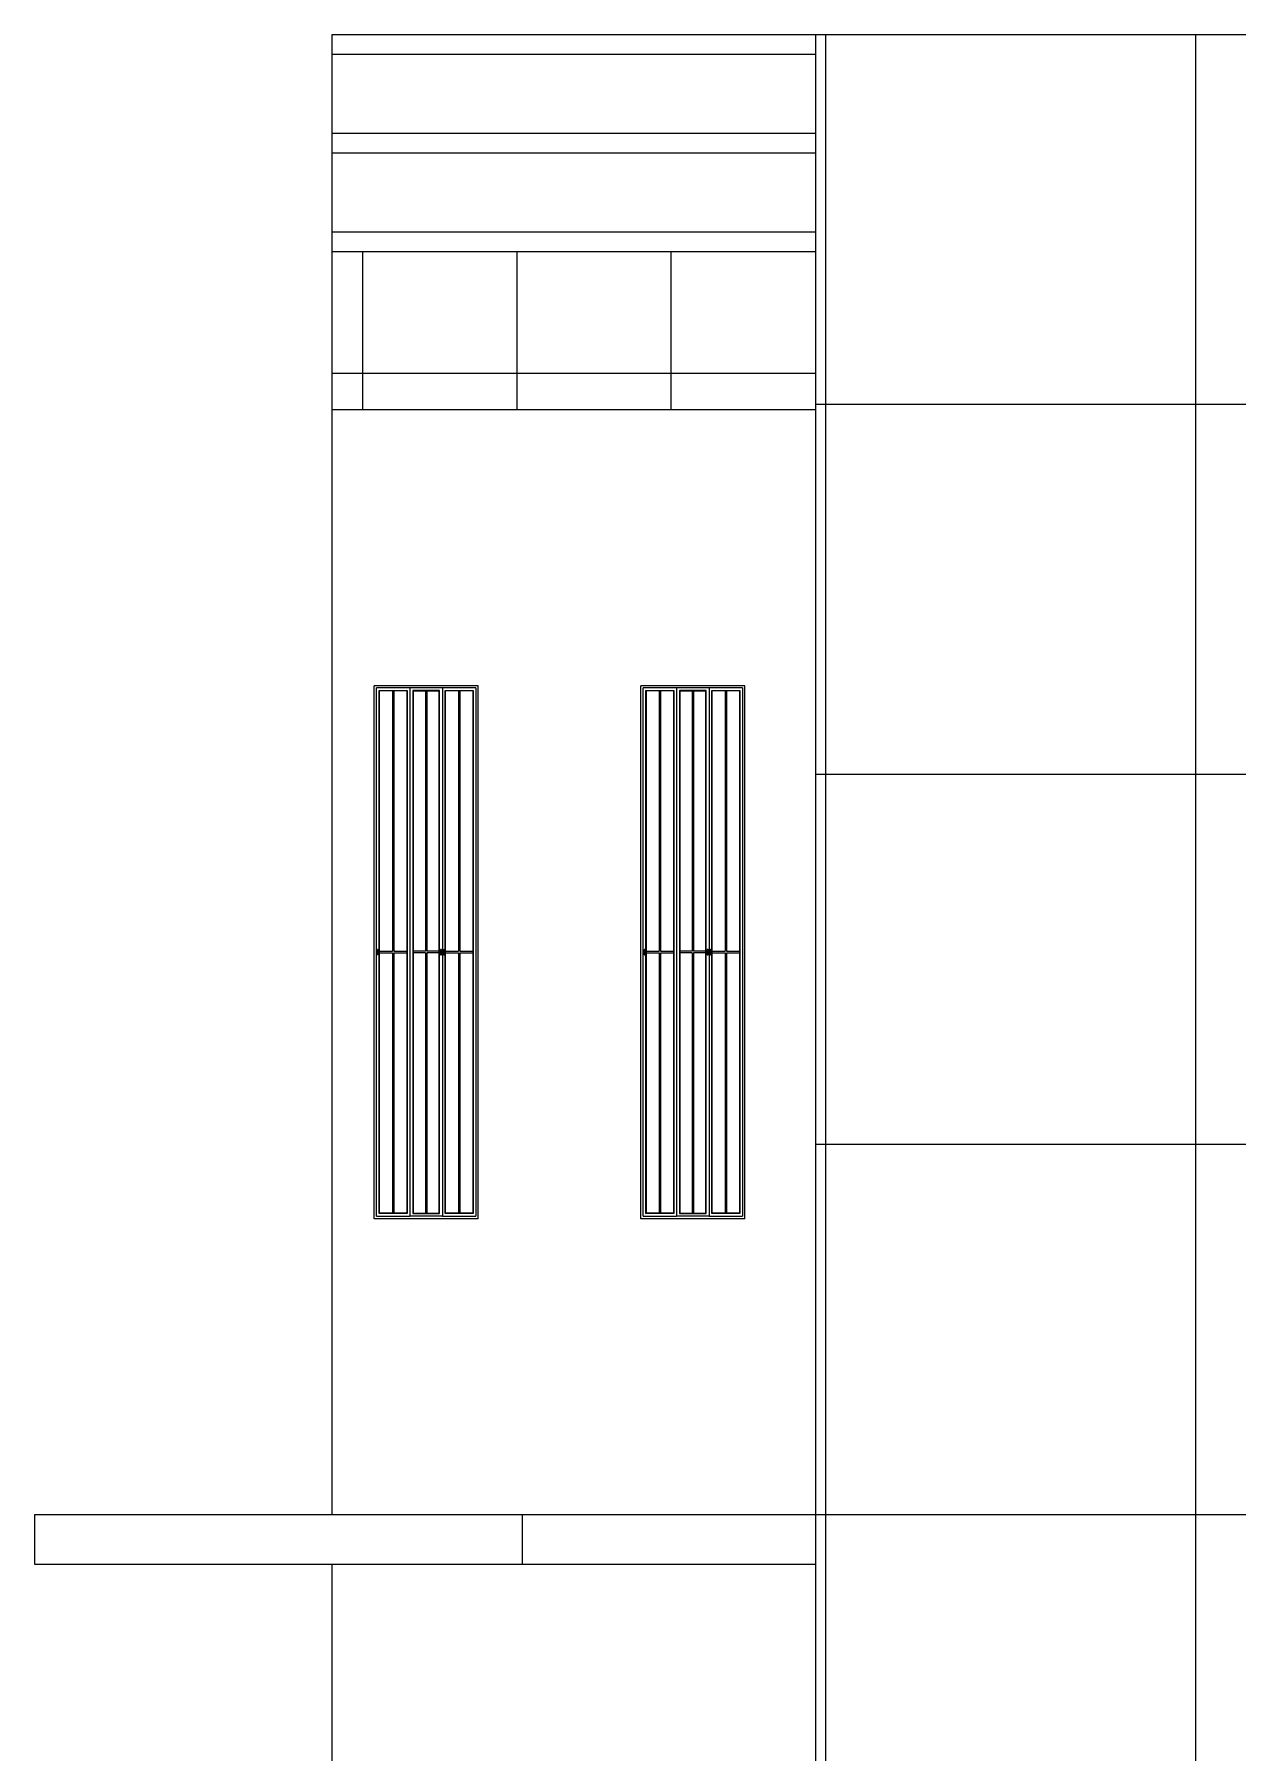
# Model space of a CAD drawing. Header units: inches. Extents: x -5142662 to -4941318, y -3361958 to -3160563.
# Drawn here: x -5004642.6 to -5004520.7, y -3262936.6 to -3262762.5 of the extents above; entities that cross this region are included whole.
import ezdxf

# ---------------------------------------------------------------- set-up
doc = ezdxf.new("R2010")
doc.units = ezdxf.units.IN
doc.header["$LTSCALE"] = 2
doc.header["$MEASUREMENT"] = 0
doc.linetypes.add('ACAD_ISO02W100', pattern=[15, 12, -3])
doc.layers.get('0').update_dxf_attribs({"linetype": 'CONTINUOUS'})
doc.layers.add('HATCH', color=60, linetype='ACAD_ISO02W100', lineweight=13)
doc.layers.add('window', color=4, linetype='CONTINUOUS', lineweight=13)

msp = doc.modelspace()

# ---------------------------------------------------------------- hatches: boundary and pattern name
at = {"layer": 'HATCH', "transparency": 33554661}
h = msp.add_hatch(dxfattribs=at)
h.set_pattern_fill('ANSI37', color=256, scale=300, angle=45)
h.paths.add_polyline_path([(-5004563.47, -3263136.52), (-5004279.23, -3263136.52), (-5004279.23, -3262805.52), (-5004249.23, -3262805.52), (-5004249.23, -3262800.52), (-5004279.23, -3262800.52), (-5004279.23, -3262762.52), (-5004563.47, -3262762.52), (-5004563.47, -3262800.52)])
h = msp.add_hatch(dxfattribs=at)
h.set_pattern_fill('ANSI37', color=256, scale=125, angle=45)
h.paths.add_polyline_path([(-5004612.48, -3262784.52), (-5004612.48, -3262800.52), (-5004563.47, -3262800.52), (-5004563.47, -3262784.52)])

# ---------------------------------------------------------------- linework, layer by layer
at = {"ltscale": 0.5}
for p, q in [((-5004612.48, -3262762.52), (-5004279.23, -3262762.52)), ((-5004612.48, -3262800.52), (-5004612.48, -3262762.52)), ((-5004563.47, -3262800.52), (-5004563.47, -3262762.52)), ((-5004612.48, -3262764.52), (-5004563.47, -3262764.52)), ((-5004612.48, -3262772.52), (-5004563.47, -3262772.52)), ((-5004612.48, -3262774.52), (-5004563.47, -3262774.52)), ((-5004612.48, -3262782.52), (-5004563.47, -3262782.52)), ((-5004612.48, -3262784.52), (-5004563.47, -3262784.52)), ((-5004612.48, -3262800.52), (-5004563.47, -3262800.52)), ((-5004612.48, -3262912.52), (-5004612.48, -3262800.52)), ((-5004563.47, -3263136.52), (-5004563.47, -3262800.52)), ((-5004563.47, -3262912.52), (-5004642.64, -3262912.52)), ((-5004642.64, -3262912.52), (-5004642.64, -3262917.52)), ((-5004593.18, -3262917.52), (-5004593.18, -3262912.52)), ((-5004642.64, -3262917.52), (-5004563.47, -3262917.52)), ((-5004612.48, -3263024.52), (-5004612.48, -3262917.52))]:
    msp.add_line(p, q, dxfattribs=at)
at = {"layer": 'window'}
for p, q in [((-5004608.21, -3262882.52), (-5004608.21, -3262828.52)), ((-5004597.68, -3262828.52), (-5004608.21, -3262828.52)), ((-5004607.99, -3262882.26), (-5004607.99, -3262828.72)), ((-5004597.91, -3262828.72), (-5004607.99, -3262828.72)), ((-5004607.7, -3262881.99), (-5004607.7, -3262828.99)), ((-5004607.7, -3262828.99), (-5004604.88, -3262828.99)), ((-5004607.66, -3262829.02), (-5004607.7, -3262828.99)), ((-5004607.66, -3262881.96), (-5004607.66, -3262829.02)), ((-5004604.91, -3262829.02), (-5004607.66, -3262829.02)), ((-5004606.36, -3262829.02), (-5004606.36, -3262855.42)), ((-5004606.21, -3262829.02), (-5004606.21, -3262855.42)), ((-5004604.91, -3262829.02), (-5004604.88, -3262828.99)), ((-5004604.91, -3262829.02), (-5004604.91, -3262881.96)), ((-5004604.88, -3262828.99), (-5004604.88, -3262881.99)), ((-5004604.59, -3262828.72), (-5004604.59, -3262882.26)), ((-5004601.59, -3262828.99), (-5004604.3, -3262828.99)), ((-5004604.3, -3262828.99), (-5004604.3, -3262881.99)), ((-5004604.26, -3262829.02), (-5004604.3, -3262828.99)), ((-5004604.26, -3262829.02), (-5004604.26, -3262881.96)), ((-5004604.26, -3262829.02), (-5004601.63, -3262829.02)), ((-5004603.02, -3262829.02), (-5004603.02, -3262855.42)), ((-5004602.87, -3262829.02), (-5004602.87, -3262855.42)), ((-5004601.63, -3262829.02), (-5004601.59, -3262828.99)), ((-5004601.63, -3262881.96), (-5004601.63, -3262829.02)), ((-5004601.59, -3262881.99), (-5004601.59, -3262828.99)), ((-5004601.3, -3262828.72), (-5004601.3, -3262882.26)), ((-5004601.01, -3262881.99), (-5004601.01, -3262828.99)), ((-5004601.01, -3262828.99), (-5004598.2, -3262828.99)), ((-5004600.98, -3262829.02), (-5004601.01, -3262828.99)), ((-5004600.98, -3262881.96), (-5004600.98, -3262829.02)), ((-5004598.23, -3262829.02), (-5004600.98, -3262829.02)), ((-5004599.68, -3262829.02), (-5004599.68, -3262855.42)), ((-5004599.53, -3262829.02), (-5004599.53, -3262855.42)), ((-5004598.23, -3262829.02), (-5004598.2, -3262828.99)), ((-5004598.23, -3262829.02), (-5004598.23, -3262881.96)), ((-5004598.2, -3262828.99), (-5004598.2, -3262881.99)), ((-5004597.91, -3262828.72), (-5004597.91, -3262882.26)), ((-5004597.68, -3262882.52), (-5004597.68, -3262828.52)), ((-5004581.19, -3262882.52), (-5004581.19, -3262828.52)), ((-5004570.67, -3262828.52), (-5004581.19, -3262828.52)), ((-5004580.97, -3262882.26), (-5004580.97, -3262828.72)), ((-5004570.89, -3262828.72), (-5004580.97, -3262828.72)), ((-5004580.68, -3262881.99), (-5004580.68, -3262828.99)), ((-5004580.68, -3262828.99), (-5004577.86, -3262828.99)), ((-5004580.64, -3262829.02), (-5004580.68, -3262828.99)), ((-5004580.64, -3262881.96), (-5004580.64, -3262829.02)), ((-5004577.9, -3262829.02), (-5004580.64, -3262829.02)), ((-5004579.34, -3262829.02), (-5004579.34, -3262855.42)), ((-5004579.2, -3262829.02), (-5004579.2, -3262855.42)), ((-5004577.9, -3262829.02), (-5004577.86, -3262828.99)), ((-5004577.9, -3262829.02), (-5004577.9, -3262881.96)), ((-5004577.86, -3262828.99), (-5004577.86, -3262881.99)), ((-5004577.57, -3262828.72), (-5004577.57, -3262882.26)), ((-5004574.58, -3262828.99), (-5004577.28, -3262828.99)), ((-5004577.28, -3262828.99), (-5004577.28, -3262881.99)), ((-5004577.24, -3262829.02), (-5004577.28, -3262828.99)), ((-5004577.24, -3262829.02), (-5004577.24, -3262881.96)), ((-5004577.24, -3262829.02), (-5004574.61, -3262829.02)), ((-5004576, -3262829.02), (-5004576, -3262855.42)), ((-5004575.86, -3262829.02), (-5004575.86, -3262855.42)), ((-5004574.61, -3262829.02), (-5004574.58, -3262828.99)), ((-5004574.61, -3262881.96), (-5004574.61, -3262829.02)), ((-5004574.58, -3262881.99), (-5004574.58, -3262828.99)), ((-5004574.29, -3262828.72), (-5004574.29, -3262882.26)), ((-5004574, -3262881.99), (-5004574, -3262828.99)), ((-5004574, -3262828.99), (-5004571.18, -3262828.99)), ((-5004573.96, -3262829.02), (-5004574, -3262828.99)), ((-5004573.96, -3262881.96), (-5004573.96, -3262829.02)), ((-5004571.22, -3262829.02), (-5004573.96, -3262829.02)), ((-5004572.66, -3262829.02), (-5004572.66, -3262855.42)), ((-5004572.52, -3262829.02), (-5004572.52, -3262855.42)), ((-5004571.22, -3262829.02), (-5004571.18, -3262828.99)), ((-5004571.22, -3262829.02), (-5004571.22, -3262881.96)), ((-5004571.18, -3262828.99), (-5004571.18, -3262881.99)), ((-5004570.89, -3262828.72), (-5004570.89, -3262882.26)), ((-5004570.67, -3262882.52), (-5004570.67, -3262828.52)), ((-5004607.88, -3262855.25), (-5004607.87, -3262855.24)), ((-5004607.88, -3262855.25), (-5004607.88, -3262855.25)), ((-5004607.88, -3262855.26), (-5004607.88, -3262855.25)), ((-5004607.88, -3262855.26), (-5004607.88, -3262855.25)), ((-5004607.88, -3262855.76), (-5004607.88, -3262855.26)), ((-5004607.88, -3262855.76), (-5004607.88, -3262855.76)), ((-5004607.88, -3262855.77), (-5004607.88, -3262855.76)), ((-5004607.88, -3262855.77), (-5004607.87, -3262855.77)), ((-5004607.86, -3262855.23), (-5004607.87, -3262855.24)), ((-5004607.87, -3262855.24), (-5004607.87, -3262855.24)), ((-5004607.87, -3262855.24), (-5004607.87, -3262855.24)), ((-5004607.86, -3262855.36), (-5004607.87, -3262855.36)), ((-5004607.87, -3262855.36), (-5004607.87, -3262855.62)), ((-5004607.86, -3262855.62), (-5004607.87, -3262855.62)), ((-5004607.87, -3262855.77), (-5004607.87, -3262855.78)), ((-5004607.86, -3262855.79), (-5004607.87, -3262855.78)), ((-5004607.87, -3262855.78), (-5004607.87, -3262855.78)), ((-5004607.85, -3262855.23), (-5004607.86, -3262855.23)), ((-5004607.86, -3262855.23), (-5004607.86, -3262855.23)), ((-5004607.86, -3262855.35), (-5004607.86, -3262855.36)), ((-5004607.86, -3262855.35), (-5004607.86, -3262855.35)), ((-5004607.86, -3262855.35), (-5004607.86, -3262855.35)), ((-5004607.85, -3262855.35), (-5004607.86, -3262855.35)), ((-5004607.86, -3262855.36), (-5004607.86, -3262855.36)), ((-5004607.86, -3262855.63), (-5004607.86, -3262855.62)), ((-5004607.86, -3262855.62), (-5004607.86, -3262855.62)), ((-5004607.85, -3262855.63), (-5004607.86, -3262855.63)), ((-5004607.86, -3262855.63), (-5004607.86, -3262855.63)), ((-5004607.86, -3262855.63), (-5004607.86, -3262855.63)), ((-5004607.86, -3262855.79), (-5004607.86, -3262855.79)), ((-5004607.86, -3262855.79), (-5004607.85, -3262855.79)), ((-5004607.84, -3262855.23), (-5004607.85, -3262855.23)), ((-5004607.85, -3262855.34), (-5004607.85, -3262855.35)), ((-5004607.84, -3262855.34), (-5004607.85, -3262855.34)), ((-5004607.85, -3262855.35), (-5004607.85, -3262855.35)), ((-5004607.85, -3262855.64), (-5004607.85, -3262855.63)), ((-5004607.84, -3262855.64), (-5004607.85, -3262855.64)), ((-5004607.85, -3262855.64), (-5004607.85, -3262855.64)), ((-5004607.84, -3262855.79), (-5004607.85, -3262855.79)), ((-5004607.84, -3262855.23), (-5004607.84, -3262855.23)), ((-5004607.83, -3262855.23), (-5004607.84, -3262855.23)), ((-5004607.84, -3262855.34), (-5004607.84, -3262855.34)), ((-5004607.83, -3262855.34), (-5004607.84, -3262855.34)), ((-5004607.83, -3262855.64), (-5004607.84, -3262855.64)), ((-5004607.84, -3262855.64), (-5004607.84, -3262855.64)), ((-5004607.84, -3262855.79), (-5004607.84, -3262855.79)), ((-5004607.84, -3262855.79), (-5004607.83, -3262855.79)), ((-5004607.83, -3262855.23), (-5004607.83, -3262855.23)), ((-5004607.83, -3262855.23), (-5004607.82, -3262855.23)), ((-5004607.83, -3262855.34), (-5004607.83, -3262855.34)), ((-5004607.83, -3262855.35), (-5004607.83, -3262855.34)), ((-5004607.82, -3262855.35), (-5004607.83, -3262855.35)), ((-5004607.82, -3262855.63), (-5004607.83, -3262855.64)), ((-5004607.83, -3262855.64), (-5004607.83, -3262855.64)), ((-5004607.83, -3262855.64), (-5004607.83, -3262855.64)), ((-5004607.82, -3262855.79), (-5004607.83, -3262855.79)), ((-5004607.83, -3262855.79), (-5004607.83, -3262855.79)), ((-5004607.82, -3262855.23), (-5004607.81, -3262855.23)), ((-5004607.82, -3262855.35), (-5004607.82, -3262855.35)), ((-5004607.82, -3262855.35), (-5004607.82, -3262855.35)), ((-5004607.81, -3262855.35), (-5004607.82, -3262855.35)), ((-5004607.81, -3262855.63), (-5004607.82, -3262855.63)), ((-5004607.82, -3262855.63), (-5004607.82, -3262855.63)), ((-5004607.82, -3262855.63), (-5004607.82, -3262855.63)), ((-5004607.81, -3262855.79), (-5004607.82, -3262855.79)), ((-5004607.81, -3262855.23), (-5004607.81, -3262855.24)), ((-5004607.81, -3262855.24), (-5004607.81, -3262855.24)), ((-5004607.8, -3262855.24), (-5004607.81, -3262855.24)), ((-5004607.81, -3262855.36), (-5004607.81, -3262855.35)), ((-5004607.81, -3262855.62), (-5004607.81, -3262855.36)), ((-5004607.81, -3262855.36), (-5004607.81, -3262855.36)), ((-5004607.81, -3262855.36), (-5004607.81, -3262855.36)), ((-5004607.81, -3262855.62), (-5004607.81, -3262855.62)), ((-5004607.81, -3262855.62), (-5004607.81, -3262855.62)), ((-5004607.81, -3262855.62), (-5004607.81, -3262855.63)), ((-5004607.81, -3262855.78), (-5004607.8, -3262855.77)), ((-5004607.81, -3262855.78), (-5004607.81, -3262855.78)), ((-5004607.81, -3262855.79), (-5004607.81, -3262855.78)), ((-5004607.8, -3262855.25), (-5004607.8, -3262855.24)), ((-5004607.8, -3262855.25), (-5004607.8, -3262855.26)), ((-5004607.8, -3262855.25), (-5004607.8, -3262855.25)), ((-5004607.8, -3262855.26), (-5004607.8, -3262855.76)), ((-5004607.8, -3262855.76), (-5004607.8, -3262855.77)), ((-5004607.8, -3262855.76), (-5004607.8, -3262855.76)), ((-5004607.8, -3262855.76), (-5004607.8, -3262855.77)), ((-5004607.8, -3262855.77), (-5004607.8, -3262855.77)), ((-5004607.66, -3262855.42), (-5004606.36, -3262855.42)), ((-5004607.66, -3262855.56), (-5004606.36, -3262855.56)), ((-5004606.36, -3262855.56), (-5004606.36, -3262881.96)), ((-5004606.21, -3262855.42), (-5004604.91, -3262855.42)), ((-5004606.21, -3262855.56), (-5004604.91, -3262855.56)), ((-5004606.21, -3262855.56), (-5004606.21, -3262881.96)), ((-5004603.02, -3262855.42), (-5004604.26, -3262855.42)), ((-5004603.02, -3262855.56), (-5004604.26, -3262855.56)), ((-5004603.02, -3262855.56), (-5004603.02, -3262881.96)), ((-5004601.63, -3262855.42), (-5004602.87, -3262855.42)), ((-5004602.87, -3262855.56), (-5004602.87, -3262881.96)), ((-5004601.63, -3262855.56), (-5004602.87, -3262855.56)), ((-5004601.49, -3262855.24), (-5004601.49, -3262855.25)), ((-5004601.48, -3262855.24), (-5004601.49, -3262855.24)), ((-5004601.49, -3262855.25), (-5004601.49, -3262855.26)), ((-5004601.49, -3262855.25), (-5004601.49, -3262855.25)), ((-5004601.49, -3262855.26), (-5004601.49, -3262855.76)), ((-5004601.49, -3262855.76), (-5004601.49, -3262855.77)), ((-5004601.49, -3262855.76), (-5004601.49, -3262855.76)), ((-5004601.49, -3262855.76), (-5004601.49, -3262855.77)), ((-5004601.49, -3262855.77), (-5004601.49, -3262855.77)), ((-5004601.49, -3262855.77), (-5004601.48, -3262855.78)), ((-5004601.47, -3262855.23), (-5004601.48, -3262855.24)), ((-5004601.48, -3262855.24), (-5004601.48, -3262855.24)), ((-5004601.48, -3262855.36), (-5004601.47, -3262855.35)), ((-5004601.48, -3262855.36), (-5004601.48, -3262855.36)), ((-5004601.48, -3262855.36), (-5004601.48, -3262855.36)), ((-5004601.48, -3262855.4), (-5004601.48, -3262855.36)), ((-5004601.48, -3262855.4), (-5004601.48, -3262855.39)), ((-5004601.48, -3262855.39), (-5004601.47, -3262855.39)), ((-5004601.48, -3262855.4), (-5004601.48, -3262855.4)), ((-5004601.48, -3262855.62), (-5004601.48, -3262855.4)), ((-5004601.48, -3262855.62), (-5004601.48, -3262855.62)), ((-5004601.48, -3262855.62), (-5004601.48, -3262855.62)), ((-5004601.48, -3262855.62), (-5004601.47, -3262855.63)), ((-5004601.48, -3262855.78), (-5004601.48, -3262855.78)), ((-5004601.48, -3262855.78), (-5004601.47, -3262855.79)), ((-5004601.46, -3262855.23), (-5004601.47, -3262855.23)), ((-5004601.47, -3262855.23), (-5004601.47, -3262855.23)), ((-5004601.47, -3262855.35), (-5004601.46, -3262855.35)), ((-5004601.47, -3262855.35), (-5004601.47, -3262855.35)), ((-5004601.47, -3262855.35), (-5004601.47, -3262855.35)), ((-5004601.47, -3262855.35), (-5004601.47, -3262855.35)), ((-5004601.47, -3262855.38), (-5004601.46, -3262855.38)), ((-5004601.47, -3262855.39), (-5004601.47, -3262855.38)), ((-5004601.47, -3262855.39), (-5004601.47, -3262855.39)), ((-5004601.47, -3262855.39), (-5004601.47, -3262855.39)), ((-5004601.47, -3262855.63), (-5004601.47, -3262855.63)), ((-5004601.47, -3262855.63), (-5004601.47, -3262855.63)), ((-5004601.47, -3262855.63), (-5004601.47, -3262855.63)), ((-5004601.47, -3262855.63), (-5004601.46, -3262855.64)), ((-5004601.47, -3262855.79), (-5004601.47, -3262855.79)), ((-5004601.47, -3262855.79), (-5004601.46, -3262855.79)), ((-5004601.46, -3262855.23), (-5004601.46, -3262855.23)), ((-5004601.45, -3262855.23), (-5004601.46, -3262855.23)), ((-5004601.46, -3262855.34), (-5004601.45, -3262855.34)), ((-5004601.46, -3262855.34), (-5004601.46, -3262855.34)), ((-5004601.46, -3262855.35), (-5004601.46, -3262855.34)), ((-5004601.46, -3262855.38), (-5004601.45, -3262855.38)), ((-5004601.46, -3262855.38), (-5004601.46, -3262855.38)), ((-5004601.46, -3262855.38), (-5004601.46, -3262855.38)), ((-5004601.46, -3262855.64), (-5004601.46, -3262855.64)), ((-5004601.46, -3262855.64), (-5004601.46, -3262855.64)), ((-5004601.46, -3262855.64), (-5004601.45, -3262855.64)), ((-5004601.46, -3262855.79), (-5004601.45, -3262855.79)), ((-5004601.46, -3262855.79), (-5004601.46, -3262855.79)), ((-5004601.44, -3262855.23), (-5004601.45, -3262855.23)), ((-5004601.45, -3262855.34), (-5004601.44, -3262855.34)), ((-5004601.45, -3262855.34), (-5004601.45, -3262855.34)), ((-5004601.45, -3262855.38), (-5004601.45, -3262855.38)), ((-5004601.45, -3262855.38), (-5004601.44, -3262855.38)), ((-5004601.45, -3262855.64), (-5004601.45, -3262855.64)), ((-5004601.45, -3262855.64), (-5004601.44, -3262855.64)), ((-5004601.45, -3262855.79), (-5004601.44, -3262855.79)), ((-5004601.44, -3262855.23), (-5004601.44, -3262855.23)), ((-5004601.43, -3262855.23), (-5004601.44, -3262855.23)), ((-5004601.44, -3262855.34), (-5004601.44, -3262855.35)), ((-5004601.44, -3262855.35), (-5004601.43, -3262855.35)), ((-5004601.44, -3262855.35), (-5004601.44, -3262855.35)), ((-5004601.44, -3262855.38), (-5004601.44, -3262855.38)), ((-5004601.44, -3262855.38), (-5004601.43, -3262855.39)), ((-5004601.44, -3262855.38), (-5004601.44, -3262855.38)), ((-5004601.44, -3262855.64), (-5004601.44, -3262855.63)), ((-5004601.44, -3262855.63), (-5004601.43, -3262855.63)), ((-5004601.44, -3262855.64), (-5004601.44, -3262855.64)), ((-5004601.44, -3262855.79), (-5004601.44, -3262855.79)), ((-5004601.44, -3262855.79), (-5004601.43, -3262855.79)), ((-5004601.43, -3262855.23), (-5004601.43, -3262855.23)), ((-5004601.42, -3262855.24), (-5004601.43, -3262855.23)), ((-5004601.43, -3262855.35), (-5004601.43, -3262855.36)), ((-5004601.43, -3262855.35), (-5004601.43, -3262855.35)), ((-5004601.43, -3262855.35), (-5004601.43, -3262855.35)), ((-5004601.43, -3262855.36), (-5004601.42, -3262855.36)), ((-5004601.43, -3262855.39), (-5004601.43, -3262855.39)), ((-5004601.43, -3262855.39), (-5004601.43, -3262855.39)), ((-5004601.43, -3262855.39), (-5004601.43, -3262855.39)), ((-5004601.43, -3262855.39), (-5004601.42, -3262855.4)), ((-5004601.43, -3262855.63), (-5004601.43, -3262855.62)), ((-5004601.43, -3262855.62), (-5004601.42, -3262855.62)), ((-5004601.43, -3262855.63), (-5004601.43, -3262855.63)), ((-5004601.43, -3262855.63), (-5004601.43, -3262855.63)), ((-5004601.43, -3262855.79), (-5004601.42, -3262855.78)), ((-5004601.43, -3262855.79), (-5004601.43, -3262855.79)), ((-5004601.41, -3262855.25), (-5004601.42, -3262855.24)), ((-5004601.42, -3262855.24), (-5004601.42, -3262855.24)), ((-5004601.42, -3262855.24), (-5004601.42, -3262855.24)), ((-5004601.42, -3262855.36), (-5004601.42, -3262855.36)), ((-5004601.42, -3262855.62), (-5004601.42, -3262855.36)), ((-5004601.42, -3262855.4), (-5004601.42, -3262855.4)), ((-5004601.42, -3262855.62), (-5004601.42, -3262855.62)), ((-5004601.42, -3262855.78), (-5004601.42, -3262855.77)), ((-5004601.42, -3262855.77), (-5004601.41, -3262855.77)), ((-5004601.42, -3262855.78), (-5004601.42, -3262855.78)), ((-5004601.41, -3262855.25), (-5004601.41, -3262855.25)), ((-5004601.41, -3262855.26), (-5004601.41, -3262855.25)), ((-5004601.41, -3262855.26), (-5004601.41, -3262855.25)), ((-5004601.41, -3262855.76), (-5004601.41, -3262855.26)), ((-5004601.41, -3262855.76), (-5004601.41, -3262855.76)), ((-5004601.41, -3262855.77), (-5004601.41, -3262855.76)), ((-5004601.2, -3262855.25), (-5004601.19, -3262855.25)), ((-5004601.2, -3262855.26), (-5004601.2, -3262855.25)), ((-5004601.2, -3262855.26), (-5004601.19, -3262855.25)), ((-5004601.2, -3262855.76), (-5004601.2, -3262855.26)), ((-5004601.2, -3262855.76), (-5004601.2, -3262855.76)), ((-5004601.19, -3262855.77), (-5004601.2, -3262855.76)), ((-5004601.19, -3262855.25), (-5004601.19, -3262855.24)), ((-5004601.18, -3262855.24), (-5004601.19, -3262855.24)), ((-5004601.19, -3262855.24), (-5004601.19, -3262855.24)), ((-5004601.19, -3262855.77), (-5004601.19, -3262855.77)), ((-5004601.19, -3262855.77), (-5004601.19, -3262855.78)), ((-5004601.19, -3262855.78), (-5004601.18, -3262855.78)), ((-5004601.18, -3262855.23), (-5004601.17, -3262855.23)), ((-5004601.18, -3262855.23), (-5004601.18, -3262855.24)), ((-5004601.18, -3262855.35), (-5004601.18, -3262855.36)), ((-5004601.18, -3262855.35), (-5004601.18, -3262855.35)), ((-5004601.18, -3262855.35), (-5004601.18, -3262855.35)), ((-5004601.17, -3262855.35), (-5004601.18, -3262855.35)), ((-5004601.18, -3262855.36), (-5004601.18, -3262855.36)), ((-5004601.18, -3262855.36), (-5004601.18, -3262855.36)), ((-5004601.18, -3262855.36), (-5004601.18, -3262855.62)), ((-5004601.18, -3262855.63), (-5004601.18, -3262855.62)), ((-5004601.18, -3262855.62), (-5004601.18, -3262855.62)), ((-5004601.18, -3262855.62), (-5004601.18, -3262855.62)), ((-5004601.17, -3262855.63), (-5004601.18, -3262855.63)), ((-5004601.18, -3262855.63), (-5004601.18, -3262855.63)), ((-5004601.18, -3262855.63), (-5004601.18, -3262855.63)), ((-5004601.18, -3262855.79), (-5004601.18, -3262855.78)), ((-5004601.17, -3262855.79), (-5004601.18, -3262855.79)), ((-5004601.16, -3262855.23), (-5004601.17, -3262855.23)), ((-5004601.17, -3262855.23), (-5004601.17, -3262855.23)), ((-5004601.17, -3262855.34), (-5004601.17, -3262855.35)), ((-5004601.16, -3262855.34), (-5004601.17, -3262855.34)), ((-5004601.17, -3262855.35), (-5004601.17, -3262855.35)), ((-5004601.17, -3262855.64), (-5004601.17, -3262855.63)), ((-5004601.16, -3262855.64), (-5004601.17, -3262855.64)), ((-5004601.17, -3262855.64), (-5004601.17, -3262855.64)), ((-5004601.16, -3262855.79), (-5004601.17, -3262855.79)), ((-5004601.17, -3262855.79), (-5004601.17, -3262855.79)), ((-5004601.16, -3262855.23), (-5004601.16, -3262855.23)), ((-5004601.15, -3262855.23), (-5004601.16, -3262855.23)), ((-5004601.16, -3262855.34), (-5004601.16, -3262855.34)), ((-5004601.15, -3262855.34), (-5004601.16, -3262855.34)), ((-5004601.15, -3262855.64), (-5004601.16, -3262855.64)), ((-5004601.16, -3262855.64), (-5004601.16, -3262855.64)), ((-5004601.16, -3262855.79), (-5004601.16, -3262855.79)), ((-5004601.16, -3262855.79), (-5004601.15, -3262855.79)), ((-5004601.15, -3262855.23), (-5004601.14, -3262855.23)), ((-5004601.15, -3262855.34), (-5004601.15, -3262855.34)), ((-5004601.14, -3262855.35), (-5004601.15, -3262855.34)), ((-5004601.14, -3262855.64), (-5004601.15, -3262855.64)), ((-5004601.15, -3262855.64), (-5004601.15, -3262855.64)), ((-5004601.15, -3262855.79), (-5004601.14, -3262855.79)), ((-5004601.14, -3262855.23), (-5004601.14, -3262855.23)), ((-5004601.14, -3262855.23), (-5004601.13, -3262855.23)), ((-5004601.14, -3262855.35), (-5004601.14, -3262855.35)), ((-5004601.14, -3262855.35), (-5004601.14, -3262855.35)), ((-5004601.14, -3262855.35), (-5004601.14, -3262855.35)), ((-5004601.13, -3262855.35), (-5004601.14, -3262855.35)), ((-5004601.13, -3262855.63), (-5004601.14, -3262855.63)), ((-5004601.14, -3262855.63), (-5004601.14, -3262855.63)), ((-5004601.14, -3262855.63), (-5004601.14, -3262855.63)), ((-5004601.14, -3262855.63), (-5004601.14, -3262855.64)), ((-5004601.13, -3262855.79), (-5004601.14, -3262855.79)), ((-5004601.14, -3262855.79), (-5004601.14, -3262855.79)), ((-5004601.13, -3262855.23), (-5004601.13, -3262855.24)), ((-5004601.13, -3262855.24), (-5004601.12, -3262855.24)), ((-5004601.13, -3262855.36), (-5004601.13, -3262855.35)), ((-5004601.13, -3262855.62), (-5004601.13, -3262855.36)), ((-5004601.13, -3262855.36), (-5004601.13, -3262855.36)), ((-5004601.13, -3262855.36), (-5004601.13, -3262855.36)), ((-5004601.13, -3262855.62), (-5004601.13, -3262855.62)), ((-5004601.13, -3262855.62), (-5004601.13, -3262855.62)), ((-5004601.13, -3262855.62), (-5004601.13, -3262855.63)), ((-5004601.13, -3262855.78), (-5004601.12, -3262855.78)), ((-5004601.13, -3262855.79), (-5004601.13, -3262855.78)), ((-5004601.12, -3262855.25), (-5004601.12, -3262855.24)), ((-5004601.12, -3262855.24), (-5004601.12, -3262855.24)), ((-5004601.12, -3262855.25), (-5004601.12, -3262855.26)), ((-5004601.12, -3262855.25), (-5004601.12, -3262855.25)), ((-5004601.12, -3262855.26), (-5004601.12, -3262855.76)), ((-5004601.12, -3262855.76), (-5004601.12, -3262855.77)), ((-5004601.12, -3262855.76), (-5004601.12, -3262855.76)), ((-5004601.12, -3262855.76), (-5004601.12, -3262855.77)), ((-5004601.12, -3262855.77), (-5004601.12, -3262855.77)), ((-5004601.12, -3262855.78), (-5004601.12, -3262855.77)), ((-5004600.98, -3262855.42), (-5004599.68, -3262855.42)), ((-5004600.98, -3262855.56), (-5004599.68, -3262855.56)), ((-5004599.68, -3262855.56), (-5004599.68, -3262881.96)), ((-5004599.53, -3262855.42), (-5004598.23, -3262855.42)), ((-5004599.53, -3262855.56), (-5004598.23, -3262855.56)), ((-5004599.53, -3262855.56), (-5004599.53, -3262881.96)), ((-5004580.86, -3262855.25), (-5004580.86, -3262855.24)), ((-5004580.86, -3262855.24), (-5004580.85, -3262855.24)), ((-5004580.86, -3262855.25), (-5004580.86, -3262855.25)), ((-5004580.86, -3262855.26), (-5004580.86, -3262855.25)), ((-5004580.86, -3262855.26), (-5004580.86, -3262855.25)), ((-5004580.86, -3262855.76), (-5004580.86, -3262855.26)), ((-5004580.86, -3262855.76), (-5004580.86, -3262855.76)), ((-5004580.86, -3262855.77), (-5004580.86, -3262855.76)), ((-5004580.86, -3262855.77), (-5004580.86, -3262855.77)), ((-5004580.86, -3262855.77), (-5004580.85, -3262855.78)), ((-5004580.84, -3262855.23), (-5004580.85, -3262855.24)), ((-5004580.85, -3262855.24), (-5004580.85, -3262855.24)), ((-5004580.85, -3262855.35), (-5004580.85, -3262855.36)), ((-5004580.84, -3262855.35), (-5004580.85, -3262855.35)), ((-5004580.85, -3262855.36), (-5004580.85, -3262855.36)), ((-5004580.85, -3262855.36), (-5004580.85, -3262855.36)), ((-5004580.85, -3262855.36), (-5004580.85, -3262855.62)), ((-5004580.85, -3262855.63), (-5004580.85, -3262855.62)), ((-5004580.85, -3262855.62), (-5004580.85, -3262855.62)), ((-5004580.85, -3262855.62), (-5004580.85, -3262855.62)), ((-5004580.84, -3262855.63), (-5004580.85, -3262855.63)), ((-5004580.84, -3262855.79), (-5004580.85, -3262855.78)), ((-5004580.85, -3262855.78), (-5004580.85, -3262855.78)), ((-5004580.83, -3262855.23), (-5004580.84, -3262855.23)), ((-5004580.84, -3262855.23), (-5004580.84, -3262855.23)), ((-5004580.84, -3262855.35), (-5004580.84, -3262855.35)), ((-5004580.84, -3262855.35), (-5004580.84, -3262855.35)), ((-5004580.83, -3262855.35), (-5004580.84, -3262855.35)), ((-5004580.83, -3262855.64), (-5004580.84, -3262855.63)), ((-5004580.84, -3262855.63), (-5004580.84, -3262855.63)), ((-5004580.84, -3262855.63), (-5004580.84, -3262855.63)), ((-5004580.84, -3262855.79), (-5004580.84, -3262855.79)), ((-5004580.84, -3262855.79), (-5004580.83, -3262855.79)), ((-5004580.83, -3262855.23), (-5004580.83, -3262855.23)), ((-5004580.82, -3262855.23), (-5004580.83, -3262855.23)), ((-5004580.83, -3262855.34), (-5004580.83, -3262855.35)), ((-5004580.83, -3262855.34), (-5004580.83, -3262855.34)), ((-5004580.82, -3262855.34), (-5004580.83, -3262855.34)), ((-5004580.82, -3262855.64), (-5004580.83, -3262855.64)), ((-5004580.83, -3262855.64), (-5004580.83, -3262855.64)), ((-5004580.83, -3262855.64), (-5004580.83, -3262855.64)), ((-5004580.82, -3262855.79), (-5004580.83, -3262855.79)), ((-5004580.83, -3262855.79), (-5004580.83, -3262855.79)), ((-5004580.82, -3262855.23), (-5004580.81, -3262855.23)), ((-5004580.82, -3262855.23), (-5004580.82, -3262855.23)), ((-5004580.82, -3262855.34), (-5004580.82, -3262855.34)), ((-5004580.81, -3262855.34), (-5004580.82, -3262855.34)), ((-5004580.81, -3262855.64), (-5004580.82, -3262855.64)), ((-5004580.82, -3262855.64), (-5004580.82, -3262855.64)), ((-5004580.82, -3262855.79), (-5004580.82, -3262855.79)), ((-5004580.82, -3262855.79), (-5004580.81, -3262855.79)), ((-5004580.81, -3262855.23), (-5004580.8, -3262855.23)), ((-5004580.81, -3262855.35), (-5004580.81, -3262855.34)), ((-5004580.81, -3262855.35), (-5004580.81, -3262855.35)), ((-5004580.8, -3262855.35), (-5004580.81, -3262855.35)), ((-5004580.8, -3262855.63), (-5004580.81, -3262855.63)), ((-5004580.81, -3262855.63), (-5004580.81, -3262855.64)), ((-5004580.81, -3262855.64), (-5004580.81, -3262855.64)), ((-5004580.8, -3262855.79), (-5004580.81, -3262855.79)), ((-5004580.8, -3262855.23), (-5004580.8, -3262855.23)), ((-5004580.8, -3262855.23), (-5004580.79, -3262855.24)), ((-5004580.8, -3262855.35), (-5004580.8, -3262855.35)), ((-5004580.8, -3262855.35), (-5004580.8, -3262855.35)), ((-5004580.8, -3262855.36), (-5004580.8, -3262855.35)), ((-5004580.79, -3262855.36), (-5004580.8, -3262855.36)), ((-5004580.79, -3262855.62), (-5004580.8, -3262855.62)), ((-5004580.8, -3262855.62), (-5004580.8, -3262855.63)), ((-5004580.8, -3262855.63), (-5004580.8, -3262855.63)), ((-5004580.8, -3262855.63), (-5004580.8, -3262855.63)), ((-5004580.8, -3262855.79), (-5004580.79, -3262855.78)), ((-5004580.8, -3262855.79), (-5004580.8, -3262855.79)), ((-5004580.78, -3262855.25), (-5004580.79, -3262855.24)), ((-5004580.79, -3262855.24), (-5004580.79, -3262855.24)), ((-5004580.79, -3262855.24), (-5004580.79, -3262855.24)), ((-5004580.79, -3262855.62), (-5004580.79, -3262855.36)), ((-5004580.79, -3262855.36), (-5004580.79, -3262855.36)), ((-5004580.79, -3262855.62), (-5004580.79, -3262855.62)), ((-5004580.78, -3262855.77), (-5004580.79, -3262855.77)), ((-5004580.79, -3262855.78), (-5004580.79, -3262855.77)), ((-5004580.79, -3262855.78), (-5004580.79, -3262855.78)), ((-5004580.78, -3262855.25), (-5004580.78, -3262855.26)), ((-5004580.78, -3262855.25), (-5004580.78, -3262855.25)), ((-5004580.78, -3262855.26), (-5004580.78, -3262855.76)), ((-5004580.78, -3262855.76), (-5004580.78, -3262855.77)), ((-5004580.78, -3262855.76), (-5004580.78, -3262855.76)), ((-5004580.78, -3262855.76), (-5004580.78, -3262855.77)), ((-5004580.64, -3262855.42), (-5004579.34, -3262855.42)), ((-5004580.64, -3262855.56), (-5004579.34, -3262855.56)), ((-5004579.34, -3262855.56), (-5004579.34, -3262881.96)), ((-5004579.2, -3262855.42), (-5004577.9, -3262855.42)), ((-5004579.2, -3262855.56), (-5004577.9, -3262855.56)), ((-5004579.2, -3262855.56), (-5004579.2, -3262881.96)), ((-5004576, -3262855.42), (-5004577.24, -3262855.42)), ((-5004576, -3262855.56), (-5004577.24, -3262855.56)), ((-5004576, -3262855.56), (-5004576, -3262881.96)), ((-5004574.61, -3262855.42), (-5004575.86, -3262855.42)), ((-5004575.86, -3262855.56), (-5004575.86, -3262881.96)), ((-5004574.61, -3262855.56), (-5004575.86, -3262855.56)), ((-5004574.46, -3262855.24), (-5004574.47, -3262855.24)), ((-5004574.47, -3262855.24), (-5004574.47, -3262855.25)), ((-5004574.47, -3262855.24), (-5004574.47, -3262855.24)), ((-5004574.47, -3262855.25), (-5004574.47, -3262855.26)), ((-5004574.47, -3262855.25), (-5004574.47, -3262855.25)), ((-5004574.47, -3262855.26), (-5004574.47, -3262855.76)), ((-5004574.47, -3262855.76), (-5004574.47, -3262855.77)), ((-5004574.47, -3262855.76), (-5004574.47, -3262855.76)), ((-5004574.47, -3262855.76), (-5004574.47, -3262855.77)), ((-5004574.47, -3262855.77), (-5004574.47, -3262855.77)), ((-5004574.47, -3262855.77), (-5004574.47, -3262855.78)), ((-5004574.47, -3262855.78), (-5004574.46, -3262855.78)), ((-5004574.45, -3262855.23), (-5004574.46, -3262855.23)), ((-5004574.46, -3262855.23), (-5004574.46, -3262855.24)), ((-5004574.46, -3262855.35), (-5004574.45, -3262855.35)), ((-5004574.46, -3262855.35), (-5004574.46, -3262855.35)), ((-5004574.46, -3262855.36), (-5004574.46, -3262855.35)), ((-5004574.46, -3262855.36), (-5004574.46, -3262855.36)), ((-5004574.46, -3262855.36), (-5004574.46, -3262855.36)), ((-5004574.46, -3262855.4), (-5004574.46, -3262855.36)), ((-5004574.46, -3262855.4), (-5004574.46, -3262855.39)), ((-5004574.46, -3262855.39), (-5004574.45, -3262855.39)), ((-5004574.46, -3262855.39), (-5004574.46, -3262855.39)), ((-5004574.46, -3262855.39), (-5004574.46, -3262855.39)), ((-5004574.46, -3262855.4), (-5004574.46, -3262855.4)), ((-5004574.46, -3262855.62), (-5004574.46, -3262855.4)), ((-5004574.46, -3262855.62), (-5004574.46, -3262855.62)), ((-5004574.46, -3262855.62), (-5004574.46, -3262855.62)), ((-5004574.46, -3262855.62), (-5004574.46, -3262855.63)), ((-5004574.46, -3262855.63), (-5004574.46, -3262855.63)), ((-5004574.46, -3262855.63), (-5004574.45, -3262855.63)), ((-5004574.46, -3262855.78), (-5004574.46, -3262855.79)), ((-5004574.46, -3262855.79), (-5004574.45, -3262855.79)), ((-5004574.44, -3262855.23), (-5004574.45, -3262855.23)), ((-5004574.45, -3262855.23), (-5004574.45, -3262855.23)), ((-5004574.45, -3262855.35), (-5004574.44, -3262855.34)), ((-5004574.45, -3262855.35), (-5004574.45, -3262855.35)), ((-5004574.45, -3262855.35), (-5004574.45, -3262855.35)), ((-5004574.45, -3262855.38), (-5004574.44, -3262855.38)), ((-5004574.45, -3262855.38), (-5004574.45, -3262855.38)), ((-5004574.45, -3262855.39), (-5004574.45, -3262855.38)), ((-5004574.45, -3262855.63), (-5004574.45, -3262855.63)), ((-5004574.45, -3262855.63), (-5004574.45, -3262855.64)), ((-5004574.45, -3262855.64), (-5004574.44, -3262855.64)), ((-5004574.45, -3262855.79), (-5004574.45, -3262855.79)), ((-5004574.45, -3262855.79), (-5004574.44, -3262855.79)), ((-5004574.43, -3262855.23), (-5004574.44, -3262855.23)), ((-5004574.44, -3262855.34), (-5004574.43, -3262855.34)), ((-5004574.44, -3262855.34), (-5004574.44, -3262855.34)), ((-5004574.44, -3262855.38), (-5004574.43, -3262855.38)), ((-5004574.44, -3262855.38), (-5004574.44, -3262855.38)), ((-5004574.44, -3262855.64), (-5004574.44, -3262855.64)), ((-5004574.44, -3262855.64), (-5004574.43, -3262855.64)), ((-5004574.44, -3262855.79), (-5004574.43, -3262855.79)), ((-5004574.42, -3262855.23), (-5004574.43, -3262855.23)), ((-5004574.43, -3262855.23), (-5004574.43, -3262855.23)), ((-5004574.43, -3262855.34), (-5004574.42, -3262855.35)), ((-5004574.43, -3262855.34), (-5004574.43, -3262855.34)), ((-5004574.43, -3262855.34), (-5004574.43, -3262855.34)), ((-5004574.43, -3262855.38), (-5004574.42, -3262855.38)), ((-5004574.43, -3262855.38), (-5004574.43, -3262855.38)), ((-5004574.43, -3262855.38), (-5004574.43, -3262855.38)), ((-5004574.43, -3262855.64), (-5004574.43, -3262855.64)), ((-5004574.43, -3262855.64), (-5004574.43, -3262855.64)), ((-5004574.43, -3262855.64), (-5004574.42, -3262855.64)), ((-5004574.43, -3262855.79), (-5004574.43, -3262855.79)), ((-5004574.43, -3262855.79), (-5004574.42, -3262855.79)), ((-5004574.41, -3262855.23), (-5004574.42, -3262855.23)), ((-5004574.42, -3262855.23), (-5004574.42, -3262855.23)), ((-5004574.42, -3262855.35), (-5004574.41, -3262855.35)), ((-5004574.42, -3262855.35), (-5004574.42, -3262855.35)), ((-5004574.42, -3262855.38), (-5004574.41, -3262855.39)), ((-5004574.42, -3262855.38), (-5004574.42, -3262855.38)), ((-5004574.42, -3262855.64), (-5004574.42, -3262855.63)), ((-5004574.42, -3262855.63), (-5004574.41, -3262855.63)), ((-5004574.42, -3262855.79), (-5004574.41, -3262855.79)), ((-5004574.42, -3262855.79), (-5004574.42, -3262855.79)), ((-5004574.41, -3262855.24), (-5004574.41, -3262855.23)), ((-5004574.4, -3262855.24), (-5004574.41, -3262855.24)), ((-5004574.41, -3262855.35), (-5004574.41, -3262855.36)), ((-5004574.41, -3262855.35), (-5004574.41, -3262855.35)), ((-5004574.41, -3262855.35), (-5004574.41, -3262855.35)), ((-5004574.41, -3262855.36), (-5004574.41, -3262855.36)), ((-5004574.41, -3262855.36), (-5004574.41, -3262855.36)), ((-5004574.41, -3262855.62), (-5004574.41, -3262855.36)), ((-5004574.41, -3262855.39), (-5004574.41, -3262855.39)), ((-5004574.41, -3262855.39), (-5004574.41, -3262855.39)), ((-5004574.41, -3262855.39), (-5004574.41, -3262855.39)), ((-5004574.41, -3262855.39), (-5004574.41, -3262855.4)), ((-5004574.41, -3262855.4), (-5004574.41, -3262855.4)), ((-5004574.41, -3262855.63), (-5004574.41, -3262855.62)), ((-5004574.41, -3262855.62), (-5004574.41, -3262855.62)), ((-5004574.41, -3262855.62), (-5004574.41, -3262855.62)), ((-5004574.41, -3262855.63), (-5004574.41, -3262855.63)), ((-5004574.41, -3262855.63), (-5004574.41, -3262855.63)), ((-5004574.41, -3262855.79), (-5004574.41, -3262855.78)), ((-5004574.41, -3262855.78), (-5004574.4, -3262855.78)), ((-5004574.4, -3262855.25), (-5004574.4, -3262855.24)), ((-5004574.4, -3262855.24), (-5004574.4, -3262855.24)), ((-5004574.39, -3262855.25), (-5004574.4, -3262855.25)), ((-5004574.39, -3262855.26), (-5004574.4, -3262855.25)), ((-5004574.4, -3262855.77), (-5004574.39, -3262855.76)), ((-5004574.4, -3262855.78), (-5004574.4, -3262855.77)), ((-5004574.4, -3262855.77), (-5004574.4, -3262855.77)), ((-5004574.39, -3262855.26), (-5004574.39, -3262855.25)), ((-5004574.39, -3262855.76), (-5004574.39, -3262855.26)), ((-5004574.39, -3262855.76), (-5004574.39, -3262855.76)), ((-5004574.18, -3262855.25), (-5004574.18, -3262855.24)), ((-5004574.18, -3262855.24), (-5004574.17, -3262855.24)), ((-5004574.18, -3262855.25), (-5004574.18, -3262855.25)), ((-5004574.18, -3262855.26), (-5004574.18, -3262855.25)), ((-5004574.18, -3262855.26), (-5004574.18, -3262855.25)), ((-5004574.18, -3262855.76), (-5004574.18, -3262855.26)), ((-5004574.18, -3262855.76), (-5004574.18, -3262855.76)), ((-5004574.18, -3262855.77), (-5004574.18, -3262855.76)), ((-5004574.18, -3262855.77), (-5004574.18, -3262855.77)), ((-5004574.18, -3262855.77), (-5004574.17, -3262855.78)), ((-5004574.16, -3262855.23), (-5004574.17, -3262855.24)), ((-5004574.17, -3262855.24), (-5004574.17, -3262855.24)), ((-5004574.16, -3262855.35), (-5004574.17, -3262855.36)), ((-5004574.17, -3262855.36), (-5004574.17, -3262855.36)), ((-5004574.17, -3262855.36), (-5004574.17, -3262855.36)), ((-5004574.17, -3262855.36), (-5004574.17, -3262855.62)), ((-5004574.16, -3262855.63), (-5004574.17, -3262855.62)), ((-5004574.17, -3262855.62), (-5004574.17, -3262855.62)), ((-5004574.17, -3262855.62), (-5004574.17, -3262855.62)), ((-5004574.16, -3262855.79), (-5004574.17, -3262855.78)), ((-5004574.17, -3262855.78), (-5004574.17, -3262855.78)), ((-5004574.15, -3262855.23), (-5004574.16, -3262855.23)), ((-5004574.16, -3262855.23), (-5004574.16, -3262855.23)), ((-5004574.16, -3262855.35), (-5004574.16, -3262855.35)), ((-5004574.16, -3262855.35), (-5004574.16, -3262855.35)), ((-5004574.16, -3262855.35), (-5004574.16, -3262855.35)), ((-5004574.15, -3262855.35), (-5004574.16, -3262855.35)), ((-5004574.15, -3262855.64), (-5004574.16, -3262855.63)), ((-5004574.16, -3262855.63), (-5004574.16, -3262855.63)), ((-5004574.16, -3262855.63), (-5004574.16, -3262855.63)), ((-5004574.16, -3262855.63), (-5004574.16, -3262855.63)), ((-5004574.16, -3262855.79), (-5004574.16, -3262855.79)), ((-5004574.16, -3262855.79), (-5004574.15, -3262855.79)), ((-5004574.15, -3262855.23), (-5004574.15, -3262855.23)), ((-5004574.14, -3262855.23), (-5004574.15, -3262855.23)), ((-5004574.15, -3262855.34), (-5004574.15, -3262855.35)), ((-5004574.14, -3262855.34), (-5004574.15, -3262855.34)), ((-5004574.14, -3262855.64), (-5004574.15, -3262855.64)), ((-5004574.15, -3262855.64), (-5004574.15, -3262855.64)), ((-5004574.14, -3262855.79), (-5004574.15, -3262855.79)), ((-5004574.15, -3262855.79), (-5004574.15, -3262855.79)), ((-5004574.13, -3262855.23), (-5004574.14, -3262855.23)), ((-5004574.14, -3262855.34), (-5004574.14, -3262855.34)), ((-5004574.14, -3262855.34), (-5004574.14, -3262855.34)), ((-5004574.13, -3262855.34), (-5004574.14, -3262855.34)), ((-5004574.13, -3262855.64), (-5004574.14, -3262855.64)), ((-5004574.14, -3262855.64), (-5004574.14, -3262855.64)), ((-5004574.14, -3262855.64), (-5004574.14, -3262855.64)), ((-5004574.14, -3262855.79), (-5004574.13, -3262855.79)), ((-5004574.13, -3262855.23), (-5004574.13, -3262855.23)), ((-5004574.13, -3262855.23), (-5004574.12, -3262855.23)), ((-5004574.13, -3262855.35), (-5004574.13, -3262855.34)), ((-5004574.12, -3262855.35), (-5004574.13, -3262855.35)), ((-5004574.12, -3262855.63), (-5004574.13, -3262855.64)), ((-5004574.13, -3262855.64), (-5004574.13, -3262855.64)), ((-5004574.12, -3262855.79), (-5004574.13, -3262855.79)), ((-5004574.13, -3262855.79), (-5004574.13, -3262855.79)), ((-5004574.12, -3262855.23), (-5004574.12, -3262855.23)), ((-5004574.12, -3262855.23), (-5004574.11, -3262855.24)), ((-5004574.12, -3262855.35), (-5004574.12, -3262855.35)), ((-5004574.12, -3262855.35), (-5004574.12, -3262855.35)), ((-5004574.12, -3262855.35), (-5004574.12, -3262855.35)), ((-5004574.11, -3262855.36), (-5004574.12, -3262855.35)), ((-5004574.11, -3262855.62), (-5004574.12, -3262855.63)), ((-5004574.12, -3262855.63), (-5004574.12, -3262855.63)), ((-5004574.12, -3262855.63), (-5004574.12, -3262855.63)), ((-5004574.12, -3262855.63), (-5004574.12, -3262855.63)), ((-5004574.12, -3262855.79), (-5004574.11, -3262855.78)), ((-5004574.12, -3262855.79), (-5004574.12, -3262855.79)), ((-5004574.11, -3262855.24), (-5004574.11, -3262855.24)), ((-5004574.1, -3262855.24), (-5004574.11, -3262855.24)), ((-5004574.11, -3262855.62), (-5004574.11, -3262855.36)), ((-5004574.11, -3262855.36), (-5004574.11, -3262855.36)), ((-5004574.11, -3262855.36), (-5004574.11, -3262855.36)), ((-5004574.11, -3262855.62), (-5004574.11, -3262855.62)), ((-5004574.11, -3262855.62), (-5004574.11, -3262855.62)), ((-5004574.11, -3262855.78), (-5004574.1, -3262855.77)), ((-5004574.11, -3262855.78), (-5004574.11, -3262855.78)), ((-5004574.1, -3262855.25), (-5004574.1, -3262855.24)), ((-5004574.1, -3262855.25), (-5004574.1, -3262855.26)), ((-5004574.1, -3262855.25), (-5004574.1, -3262855.25)), ((-5004574.1, -3262855.26), (-5004574.1, -3262855.76)), ((-5004574.1, -3262855.76), (-5004574.1, -3262855.77)), ((-5004574.1, -3262855.76), (-5004574.1, -3262855.76)), ((-5004574.1, -3262855.76), (-5004574.1, -3262855.77)), ((-5004574.1, -3262855.77), (-5004574.1, -3262855.77)), ((-5004573.96, -3262855.42), (-5004572.66, -3262855.42)), ((-5004573.96, -3262855.56), (-5004572.66, -3262855.56)), ((-5004572.66, -3262855.56), (-5004572.66, -3262881.96)), ((-5004572.52, -3262855.42), (-5004571.22, -3262855.42)), ((-5004572.52, -3262855.56), (-5004571.22, -3262855.56)), ((-5004572.52, -3262855.56), (-5004572.52, -3262881.96)), ((-5004607.99, -3262882.26), (-5004604.59, -3262882.26)), ((-5004607.7, -3262881.99), (-5004607.66, -3262881.96)), ((-5004604.88, -3262881.99), (-5004607.7, -3262881.99)), ((-5004604.91, -3262881.96), (-5004607.66, -3262881.96)), ((-5004604.91, -3262881.96), (-5004604.88, -3262881.99)), ((-5004601.3, -3262882.26), (-5004604.59, -3262882.26)), ((-5004604.26, -3262881.96), (-5004604.3, -3262881.99)), ((-5004604.3, -3262881.99), (-5004601.59, -3262881.99)), ((-5004604.26, -3262881.96), (-5004601.63, -3262881.96)), ((-5004601.59, -3262881.99), (-5004601.63, -3262881.96)), ((-5004601.3, -3262882.26), (-5004597.91, -3262882.26)), ((-5004601.01, -3262881.99), (-5004600.98, -3262881.96)), ((-5004598.2, -3262881.99), (-5004601.01, -3262881.99)), ((-5004598.23, -3262881.96), (-5004600.98, -3262881.96)), ((-5004598.23, -3262881.96), (-5004598.2, -3262881.99)), ((-5004580.97, -3262882.26), (-5004577.57, -3262882.26)), ((-5004580.68, -3262881.99), (-5004580.64, -3262881.96)), ((-5004577.86, -3262881.99), (-5004580.68, -3262881.99)), ((-5004577.9, -3262881.96), (-5004580.64, -3262881.96)), ((-5004577.9, -3262881.96), (-5004577.86, -3262881.99)), ((-5004574.29, -3262882.26), (-5004577.57, -3262882.26)), ((-5004577.24, -3262881.96), (-5004577.28, -3262881.99)), ((-5004577.28, -3262881.99), (-5004574.58, -3262881.99)), ((-5004577.24, -3262881.96), (-5004574.61, -3262881.96)), ((-5004574.58, -3262881.99), (-5004574.61, -3262881.96)), ((-5004574.29, -3262882.26), (-5004570.89, -3262882.26)), ((-5004574, -3262881.99), (-5004573.96, -3262881.96)), ((-5004571.18, -3262881.99), (-5004574, -3262881.99)), ((-5004571.22, -3262881.96), (-5004573.96, -3262881.96)), ((-5004571.22, -3262881.96), (-5004571.18, -3262881.99)), ((-5004597.68, -3262882.52), (-5004608.21, -3262882.52)), ((-5004570.67, -3262882.52), (-5004581.19, -3262882.52))]:
    msp.add_line(p, q, dxfattribs=at)

doc.saveas('drawing.dxf')
